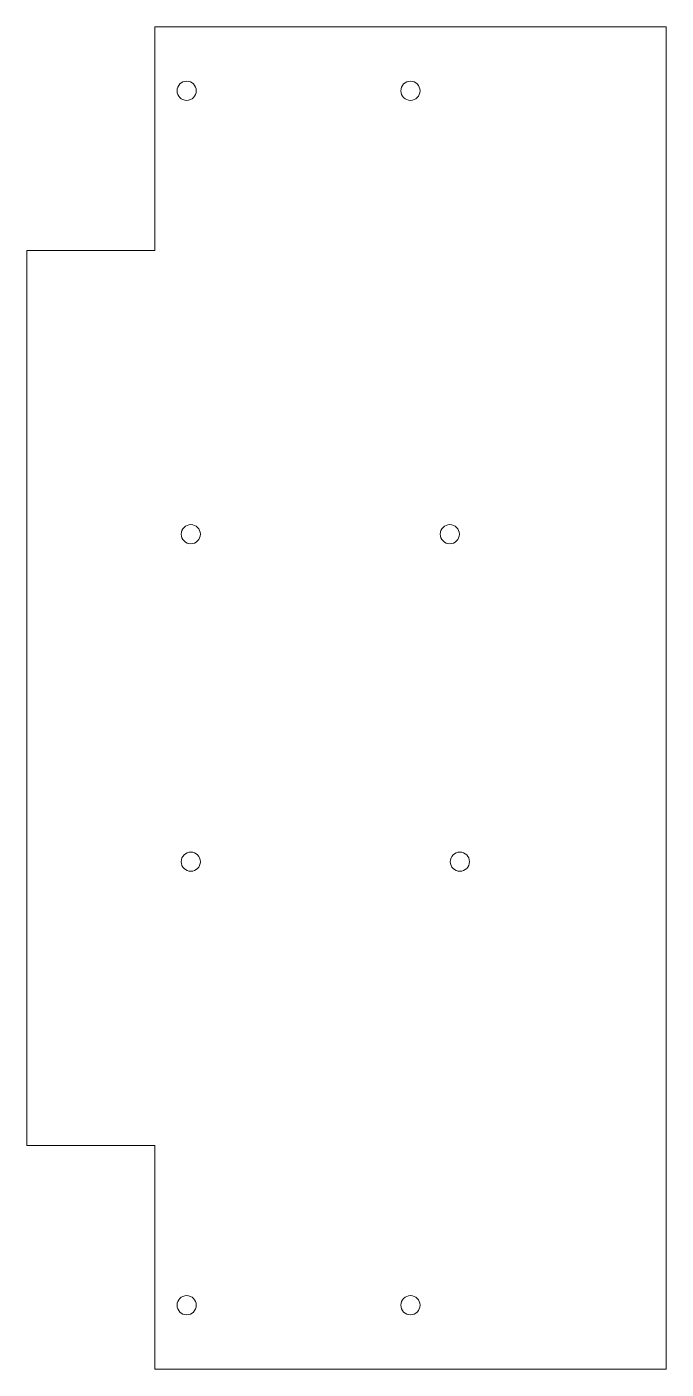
# Model space of a CAD drawing. Header units: millimetres. Extents: x 0 to 100, y 0 to 210.
import ezdxf

# ---------------------------------------------------------------- set-up
doc = ezdxf.new("R2010")
doc.units = ezdxf.units.MM

msp = doc.modelspace()

# ---------------------------------------------------------------- linework, layer by layer
at = {"color": 7, "linetype": 'Continuous', "lineweight": 15}
for p, q in [((20, 175), (20, 210)), ((100, 210), (20, 210)), ((100, 0), (100, 210)), ((0, 175), (20, 175)), ((0, 175), (0, 35)), ((20, 35), (0, 35)), ((20, 0), (20, 35)), ((20, 0), (100, 0))]:
    msp.add_line(p, q, dxfattribs=at)
for centre in [(25, 200), (60, 200), (25.65, 130.63), (66.16, 130.63), (25.65, 79.39), (67.74, 79.39), (25, 10), (60, 10)]:
    msp.add_circle(centre, 1.5, dxfattribs=at)

doc.saveas('drawing.dxf')
